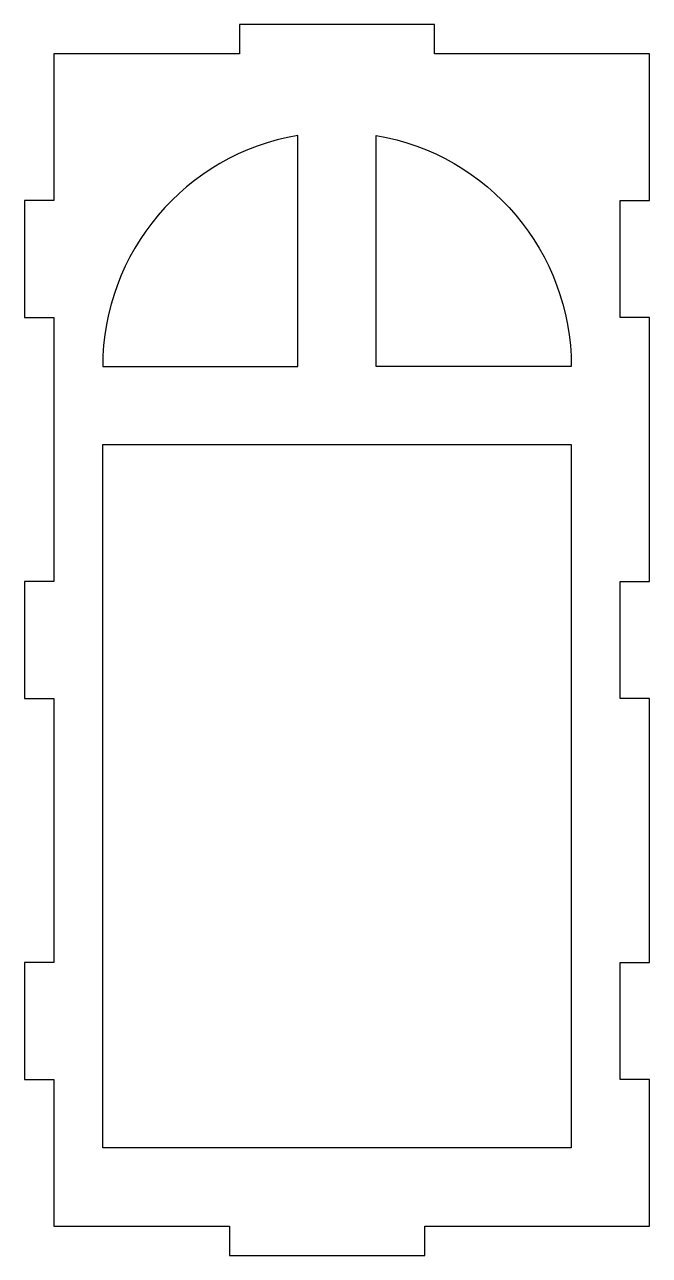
# Model space of a CAD drawing. Header units: millimetres. Extents: x -32 to 32, y 13 to 139.
import ezdxf

# ---------------------------------------------------------------- set-up
doc = ezdxf.new("R2010")
doc.units = ezdxf.units.MM
doc.layers.get('0').update_dxf_attribs({"linetype": 'CONTINUOUS'})

msp = doc.modelspace()

# ---------------------------------------------------------------- linework, layer by layer
for points in [[(9, 16), (32, 16), (32, 31), (29, 31), (29, 43), (32, 43), (32, 70), (29, 70), (29, 82), (32, 82), (32, 109), (29, 109), (29, 121), (32, 121), (32, 136), (10, 136), (10, 139), (-10, 139), (-10, 136), (-29, 136), (-29, 121), (-32, 121), (-32, 109), (-29, 109), (-29, 82), (-32, 82), (-32, 70), (-29, 70), (-29, 43), (-32, 43), (-32, 31), (-29, 31), (-29, 16), (-11, 16), (-11, 13), (9, 13)], [(-24, 96), (24, 96), (24, 24), (-24, 24)]]:
    msp.add_lwpolyline(points, close=True)
for points in [[(-4, 127.66, 0.365977), (-24, 104), (-4, 104)], [(4, 104), (4, 127.66, -0.365977), (24, 104)]]:
    msp.add_lwpolyline(points, format="xyb", close=True)

doc.saveas('drawing.dxf')
